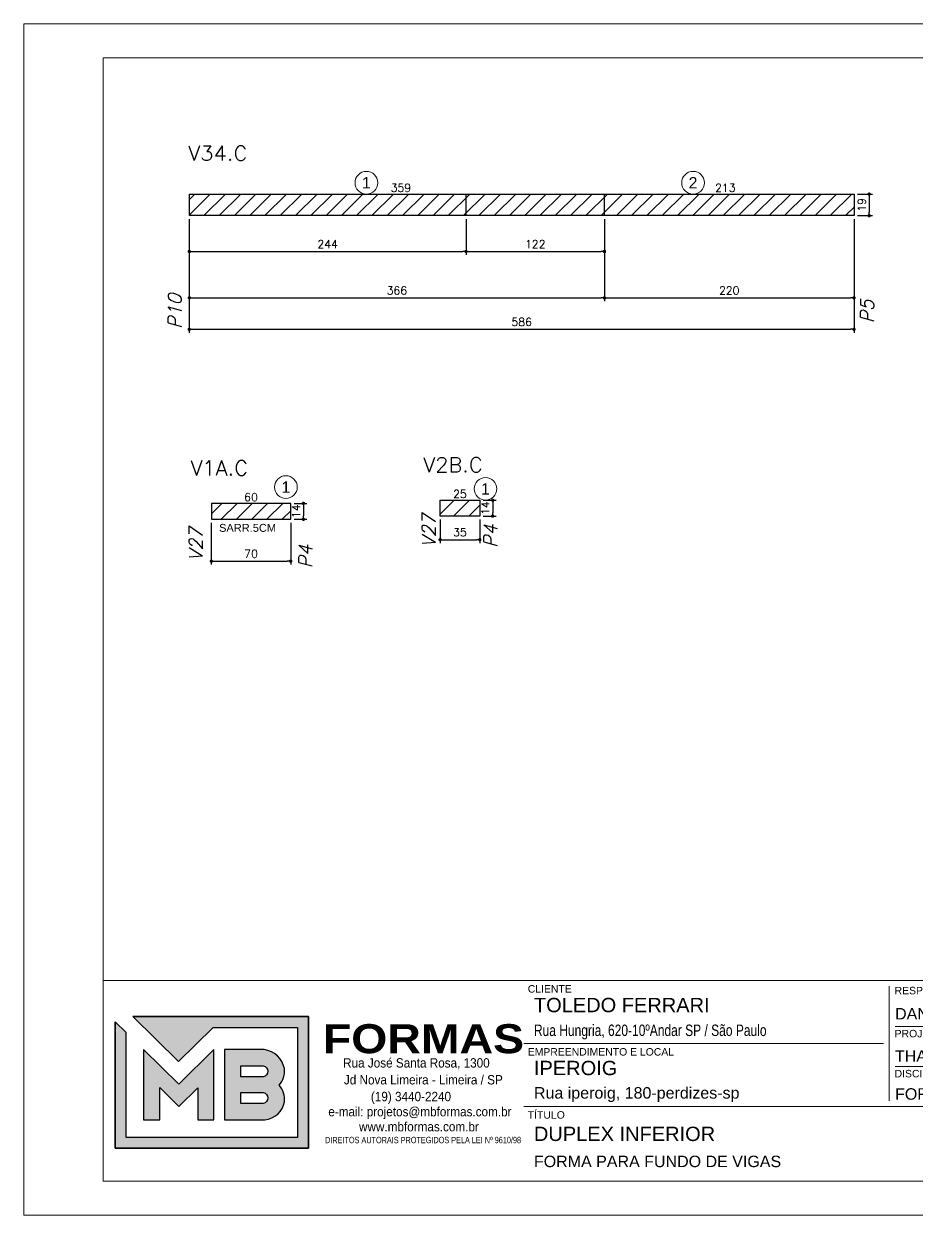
# Model space of a CAD drawing. Extents: x -20676 to 4767, y -817 to 14270.
# Drawn here: x -15921 to -15135, y 5232 to 6282 of the extents above; entities that cross this region are included whole.
import ezdxf
from ezdxf.enums import TextEntityAlignment as Align

# ---------------------------------------------------------------- set-up
doc = ezdxf.new("R2010")
doc.units = 0
doc.header["$PDMODE"] = 2
doc.header["$PDSIZE"] = 10
doc.layers.get('0').update_dxf_attribs({"lineweight": 13})
doc.layers.get('Defpoints').update_dxf_attribs({"lineweight": 13})
for name, color, linetype in [('Cota Sarrafo', 180, 'Continuous'), ('MB_LOGO', 254, 'Continuous'), ('Painéis', 200, 'Continuous'), ('TEXTO_GERAL', 7, 'Continuous')]:
    doc.layers.add(name, color=color, linetype=linetype)
for name, color, linetype, lineweight in [('cotas', 4, 'Continuous', 13), ('FOLHA MB', 7, 'Continuous', 13), ('REAPROVEITAMENTO', 1, 'Continuous', 13), ('Romaneio', 1, 'Continuous', 13), ('texto de viga', 7, 'Continuous', 13)]:
    doc.layers.add(name, color=color, linetype=linetype, lineweight=lineweight)
doc.styles.add('ARIAL', font='arial.ttf', dxfattribs={"oblique": 15, "height": 25})
doc.styles.add('MB_C01', font='arial.ttf', dxfattribs={"height": 1.3})
doc.styles.add('MB_C02', font='arial.ttf', dxfattribs={"height": 2})
doc.styles.add('MB_C03', font='arial.ttf', dxfattribs={"height": 2.5})
doc.styles.add('MB_C04', font='arial.ttf', dxfattribs={"height": 6})
doc.styles.add('MB_LOGO', font='ariblk.ttf', dxfattribs={"height": 75})
doc.styles.add('MB_TEXT', font='ARIALN.TTF', dxfattribs={"height": 10})
doc.styles.add('REGUA-120', font='ROMANS.shx', dxfattribs={"height": 15})
doc.styles.add('ROMANS', font='romans.shx')
doc.dimstyles.new('PAINEL', dxfattribs={"dimtxt": 7, "dimasz": 3, "dimexe": 3, "dimexo": 3, "dimgap": 3, "dimtad": 1, "dimdec": 1, "dimzin": 12, "dimdsep": 46, "dimtxsty": 'ROMANS', "dimblk": 'DOT', "dimcen": 0, "dimclrd": 4, "dimclre": 4, "dimclrt": 240, "dimadec": 1, "dimazin": 3, "dimtfac": 1, "dimtdec": 1, "dimtmove": 0, "dimatfit": 3, "dimfxl": 0, "dimtolj": 1, "dimtzin": 12, "dimarcsym": 0})
doc.dimstyles.new('projeto2', dxfattribs={"dimtxt": 7, "dimasz": 5, "dimexe": 1.25, "dimexo": 2.5, "dimgap": 2, "dimtad": 1, "dimdec": 1, "dimdsep": 46, "dimtxsty": 'ROMANS', "dimblk": 'OBLIQUE', "dimcen": 10, "dimdle": 1, "dimse1": 1, "dimse2": 1, "dimsd1": 1, "dimsd2": 1, "dimclrd": 256, "dimclre": 256, "dimclrt": 3, "dimadec": 0, "dimazin": 0, "dimtfac": 1, "dimtdec": 1, "dimtmove": 0, "dimatfit": 3, "dimldrblk": 'OBLIQUE', "dimfxl": 0, "dimlwd": -1, "dimlwe": -1, "dimarcsym": 0})

# ---------------------------------------------------------------- blocks, each defined once
blk = doc.blocks.new('LOGO2')
at = {"layer": 'MB_LOGO', "linetype": 'Continuous'}
h = blk.add_hatch(color=256, dxfattribs=at)
h.dxf.hatch_style = 1
h.set_gradient(color1=(242, 132, 69), color2=(247, 180, 141), rotation=90, tint=1)
h.paths.add_polyline_path([(7.48, 9.64), (10.45, 12.57), (17.71, 12.57), (17.71, 3.12), (2.97, 3.12), (2.97, 12.14), (2.04, 13.06), (2.04, 2.19), (18.64, 2.19), (18.64, 13.5), (3.56, 13.5)])
h = blk.add_hatch(color=256, dxfattribs=at)
h.dxf.hatch_style = 1
h.set_gradient(color1=(242, 132, 69), color2=(247, 180, 141), rotation=90, tint=1)
h.paths.add_polyline_path([(10.52, 4.64), (10.52, 10.66), (7.5, 7.68), (4.47, 10.66), (4.47, 4.64), (5.86, 4.64), (5.86, 7.4), (7.51, 5.78), (9.13, 7.37), (9.13, 4.64)])
h = blk.add_hatch(color=256, dxfattribs=at)
h.dxf.hatch_style = 1
h.set_gradient(color1=(242, 132, 69), color2=(247, 180, 141), rotation=90, tint=1)
h.paths.add_polyline_path([(11.42, 10.66), (11.42, 4.64), (14.89, 4.64, 0.350532), (16.57, 6.18, 0.219217), (16.12, 7.6, 0.21502), (16.57, 9.03, 0.319901), (14.85, 10.66)])
h.paths.add_polyline_path([(14.75, 8.33), (12.82, 8.33), (12.82, 9.26), (14.63, 9.26, -1)], flags=16)
h.paths.add_polyline_path([(14.75, 6.04), (12.82, 6.04), (12.82, 6.97), (14.63, 6.97, -1)], flags=16)
blk.add_lwpolyline([(3.56, 13.5), (18.64, 13.5), (18.64, 2.19), (2.04, 2.19), (2.04, 13.06)], dxfattribs=at)
at = {"layer": 'MB_LOGO', "color": 31, "linetype": 'Continuous', "true_color": 0xf7b48d}
for points in [[(10.45, 12.57), (17.71, 12.57), (17.71, 3.12), (2.97, 3.12), (2.97, 12.14), (2.04, 13.06), (2.04, 2.19), (18.64, 2.19), (18.64, 13.5), (3.56, 13.5), (7.48, 9.64)], [(4.47, 10.66), (4.47, 4.64), (5.86, 4.64), (5.86, 7.4), (7.51, 5.78), (9.13, 7.37), (9.13, 4.64), (10.52, 4.64), (10.52, 10.66), (7.5, 7.68)]]:
    blk.add_lwpolyline(points, close=True, dxfattribs=at)
for points in [[(16.57, 9.03, 0.319901), (14.85, 10.66), (11.42, 10.66), (11.42, 4.64), (14.89, 4.64, 0.350532), (16.57, 6.18, 0.219217), (16.12, 7.6, 0.21502)], [(12.82, 9.26), (14.75, 9.26, -0.880235), (14.75, 8.33), (12.82, 8.33)], [(12.82, 6.97), (14.75, 6.97, -0.880235), (14.75, 6.04), (12.82, 6.04)]]:
    blk.add_lwpolyline(points, format="xyb", close=True, dxfattribs=at)
at = {"layer": 'MB_LOGO', "color": 0, "linetype": 'Continuous', "style": 'MB_LOGO'}
blk.add_text('FORMAS', height=2.496, dxfattribs=at).set_placement((19.88, 10.35))
at = {"layer": 'MB_LOGO', "color": 0, "style": 'MB_TEXT', "width": 1.1}
for s, p in [('Rua José Santa Rosa, 1300', (21.62, 9.12)), ('Jd Nova Limeira - Limeira / SP', (21.69, 7.67)), ('(19) 3440-2240', (24.01, 6.23)), ('e-mail: projetos@mbformas.com.br', (20.35, 4.93)), ('www.mbformas.com.br', (22.99, 3.64))]:
    blk.add_text(s, height=0.7993, dxfattribs=at).set_placement(p)
at = {"layer": 'MB_LOGO', "color": 252, "style": 'MB_TEXT'}
blk.add_text('DIREITOS AUTORAIS PROTEGIDOS PELA LEI Nº 9610/98', height=0.546, dxfattribs=at).set_placement((20.07, 2.62))
blk = doc.blocks.new('A$Ceb89ac90')
at = {"color": 1}
for p, q in [((1086.3, 356.7), (70, 356.7)), ((763, 351.7), (763, 250.7)), ((919.6, 351.7), (919.6, 185)), ((1086.3, 356.7), (1086.3, 179.9)), ((1455, 356.7), (1086.3, 356.7)), ((1131.8, 185), (1131.8, 351.7)), ((1217.6, 351.7), (1217.6, 185)), ((1455, 331.5), (1086.3, 331.5)), ((914.6, 316.3), (768.1, 316.3)), ((1086.3, 316.3), (924.7, 316.3)), ((1455, 306.2), (1086.3, 306.2)), ((758, 301.2), (440.7, 301.2)), ((914.6, 281), (768.1, 281)), ((1086.3, 281), (924.7, 281)), ((1005.5, 275.9), (1005.5, 250.7)), ((1455, 281), (1086.3, 281)), ((1455, 255.7), (1086.3, 255.7)), ((914.6, 245.6), (440.7, 245.6)), ((1086.3, 245.6), (924.7, 245.6)), ((1005.5, 240.6), (1005.5, 185)), ((1455, 230.4), (1086.3, 230.4)), ((1455, 205.2), (1086.3, 205.2))]:
    blk.add_line(p, q, dxfattribs=at)
for points in [[(0, 1199.9), (0, 149.9), (1485, 149.9), (1485, 1199.9)], [(70, 1169.9), (70, 179.9), (1455, 179.9), (1455, 1169.9)]]:
    blk.add_lwpolyline(points, close=True, dxfattribs=at)
at = {"xscale": 10.25810868844649, "yscale": 10.25810868844649, "zscale": 10.25810868844649}
blk.add_blockref('LOGO2', (59.7, 186.5), dxfattribs=at)
at = {"color": 6, "style": 'MB_C01'}
for s, height, p in [('CLIENTE', 6.57, (444.3, 346.1)), ('RESPONSÁVEL TÉCNICO', 6.566, (767.7, 344.6)), ('FASE DO PROJETO', 6.566, (924.3, 344.6)), ('PROJETISTA', 6.57, (767.7, 306.7)), ('DATA', 6.57, (924.3, 306.7)), ('EMPREENDIMENTO E LOCAL', 6.566, (444.3, 290.6)), ('DISCIPLINA', 6.57, (767.7, 271.4)), ('ESCALA', 6.57, (924.3, 271.4)), ('COR', 6.57, (1010.1, 271.4)), ('TÍTULO', 6.57, (444.3, 235)), ('REVISÃO', 6.57, (924.3, 236.5)), ('FOLHA', 6.57, (1010.1, 236.5))]:
    blk.add_text(s, height=height, dxfattribs=at).set_placement(p)
at = {"color": 5, "style": 'MB_C02'}
for s, p in [('DANIEL RODRIGUES', (768.1, 322.4)), ('FORMA DE MADEIRA', (768.1, 251.7))]:
    blk.add_text(s, height=10.102, dxfattribs=at).set_placement(p)
at = {"color": 6, "style": 'MB_C01'}
for s, p in [('DESCRIÇÃO', (1250.5, 195.1)), ('REV. Nº', (1109, 195.1)), ('DATA', (1174.7, 195.1))]:
    blk.add_text(s, height=6.57, dxfattribs=at).set_placement(p, align=Align.MIDDLE_CENTER)
at = {"insert": (1275.3, 189.4), "char_height": 5.051, "width": 210.818, "attachment_point": 1, "style": 'MB_C04'}
blk.add_mtext('TOLEDO-IPEROIG-LO-DINF-FV-R00.DWG', dxfattribs=at)
at = {"color": 5}
for tag, p, height, style in [('REV_05', (1103.1, 338.1), 10.1, 'MB_C02'), ('DATA_REV_05', (1151.5, 337.9), 10.1, 'MB_C02'), ('INFO_REV_05', (1228.1, 337.9), 10.1, 'MB_C02'), ('CLIENTE', (449.7, 328.8), 12.6, 'MB_C03'), ('FASE', (924.6, 320.5), 10.1, 'MB_C02'), ('REV_04', (1103.1, 312.8), 10.1, 'MB_C02'), ('DATA_REV_04', (1151.5, 312.7), 10.1, 'MB_C02'), ('INFO_REV_04', (1228.1, 312.7), 10.1, 'MB_C02'), ('PROJETISTA', (768, 285.1), 10.1, 'MB_C02'), ('DATA', (924.6, 285.1), 10.1, 'MB_C02'), ('REV_03', (1103.1, 287.6), 10.1, 'MB_C02'), ('DATA_REV_03', (1151.5, 287.4), 10.1, 'MB_C02'), ('INFO_REV_03', (1228.1, 287.4), 10.1, 'MB_C02'), ('OBRA', (449.7, 273.3), 12.6, 'MB_C03'), ('REV_02', (1103.1, 262.3), 10.1, 'MB_C02'), ('DATA_REV_02', (1151.5, 262.1), 10.1, 'MB_C02'), ('INFO_REV_02', (1228.1, 262.1), 10.1, 'MB_C02'), ('ESC', (924.6, 251.8), 10.1, 'MB_C02'), ('COR', (1010.5, 251.8), 10.1, 'MB_C02'), ('REV_01', (1103.1, 237.1), 10.1, 'MB_C02'), ('DATA_REV_01', (1151.5, 236.9), 10.1, 'MB_C02'), ('INFO_REV_01', (1228.1, 236.9), 10.1, 'MB_C02'), ('PAVIMENTO', (449.7, 215.3), 12.6, 'MB_C03'), ('FL', (1018.1, 194.7), 30.3, 'MB_C04'), ('REV_00', (1103.1, 211.8), 10.1, 'MB_C02'), ('DATA_REV_00', (1151.5, 211.6), 10.1, 'MB_C02'), ('EMISSÃO_INICIAL', (1228.1, 211.6), 10.1, 'MB_C02'), ('REV', (944.1, 205), 12.6, 'MB_C03')]:
    blk.add_attdef(tag, p, '', height=height, dxfattribs=dict(at, style=style))
at = {"color": 6, "style": 'MB_C02'}
for tag, p in [('ENDEREÇO_CLIENTE', (449.7, 307.8)), ('ENDEREÇO_OBRA', (449.7, 252.7)), ('TIPO_DE_PROJETO', (449.7, 192.3))]:
    blk.add_attdef(tag, p, '', height=10.1, dxfattribs=at)
blk = doc.blocks.new('_Dot')
at = {"color": 0, "linetype": 'ByBlock', "lineweight": -2}
blk.add_line((-0.5, 0), (-1, 0), dxfattribs=at)
at = {"color": 0, "linetype": 'ByBlock', "const_width": 0.5}
blk.add_lwpolyline([(-0.25, 0, 1), (0.25, 0, 1)], format="xyb", close=True, dxfattribs=at)
blk = doc.blocks.new('*D1990')
at = {"layer": 'cotas', "color": 4, "lineweight": -2, "transparency": 16777216}
for p, q in [((-15775.5, 6110.2), (-15775.5, 6010)), ((-15189.5, 6110.2), (-15189.5, 6010)), ((-15772.5, 6013), (-15192.5, 6013))]:
    blk.add_line(p, q, dxfattribs=at)
at = {"layer": 'Defpoints', "color": 0, "transparency": 16777216}
for p in [(-15775.5, 6113.2), (-15189.5, 6113.2), (-15189.5, 6013)]:
    blk.add_point(p, dxfattribs=at)
at = {"layer": 'cotas', "color": 4, "lineweight": -2, "transparency": 16777216, "xscale": 3, "yscale": 3, "zscale": 3, "rotation": 180}
blk.add_blockref('_Dot', (-15775.5, 6013), dxfattribs=at)
at = {"layer": 'cotas', "color": 4, "lineweight": -2, "transparency": 16777216, "xscale": 3, "yscale": 3, "zscale": 3}
blk.add_blockref('_Dot', (-15189.5, 6013), dxfattribs=at)
at = {"layer": 'cotas', "color": 240, "transparency": 16777216, "insert": (-15482.5, 6019.5), "char_height": 7, "attachment_point": 5, "style": 'ROMANS'}
blk.add_mtext('\\A1;586', dxfattribs=at)
blk = doc.blocks.new('*D1991')
at = {"layer": 'cotas', "color": 4, "lineweight": -2, "transparency": 16777216}
for p, q in [((-15186.5, 6132.2), (-15173.1, 6132.2)), ((-15176.1, 6129.2), (-15176.1, 6116.2)), ((-15186.5, 6113.2), (-15173.1, 6113.2))]:
    blk.add_line(p, q, dxfattribs=at)
at = {"layer": 'Defpoints', "color": 0, "transparency": 16777216}
for p in [(-15189.5, 6132.2), (-15189.5, 6113.2), (-15176.1, 6113.2)]:
    blk.add_point(p, dxfattribs=at)
at = {"layer": 'cotas', "color": 4, "lineweight": -2, "transparency": 16777216, "xscale": 3, "yscale": 3, "zscale": 3}
for p, rotation in [((-15176.1, 6132.2), 90), ((-15176.1, 6113.2), 270)]:
    blk.add_blockref('_Dot', p, dxfattribs=dict(at, rotation=rotation))
at = {"layer": 'cotas', "color": 240, "transparency": 16777216, "insert": (-15182.6, 6122.7), "char_height": 7, "attachment_point": 5, "rotation": 90, "style": 'ROMANS'}
blk.add_mtext('\\A1;19', dxfattribs=at)
blk = doc.blocks.new('*D1992')
at = {"layer": 'cotas', "color": 4, "lineweight": -2, "transparency": 16777216}
for p, q in [((-15775.5, 6110.2), (-15775.5, 6078.6)), ((-15531.5, 6110.2), (-15531.5, 6078.6)), ((-15772.5, 6081.6), (-15534.5, 6081.6))]:
    blk.add_line(p, q, dxfattribs=at)
at = {"layer": 'Defpoints', "color": 0, "transparency": 16777216}
for p in [(-15775.5, 6113.2), (-15531.5, 6113.2), (-15531.5, 6081.6)]:
    blk.add_point(p, dxfattribs=at)
at = {"layer": 'cotas', "color": 4, "lineweight": -2, "transparency": 16777216, "xscale": 3, "yscale": 3, "zscale": 3, "rotation": 180}
blk.add_blockref('_Dot', (-15775.5, 6081.6), dxfattribs=at)
at = {"layer": 'cotas', "color": 4, "lineweight": -2, "transparency": 16777216, "xscale": 3, "yscale": 3, "zscale": 3}
blk.add_blockref('_Dot', (-15531.5, 6081.6), dxfattribs=at)
at = {"layer": 'cotas', "color": 240, "transparency": 16777216, "insert": (-15653.5, 6088.1), "char_height": 7, "attachment_point": 5, "style": 'ROMANS'}
blk.add_mtext('\\A1;244', dxfattribs=at)
blk = doc.blocks.new('*D1993')
at = {"layer": 'cotas', "color": 4, "lineweight": -2, "transparency": 16777216}
for p, q in [((-15531.5, 6110.2), (-15531.5, 6078.6)), ((-15409.5, 6110.2), (-15409.5, 6078.6)), ((-15528.5, 6081.6), (-15412.5, 6081.6))]:
    blk.add_line(p, q, dxfattribs=at)
at = {"layer": 'Defpoints', "color": 0, "transparency": 16777216}
for p in [(-15531.5, 6113.2), (-15409.5, 6113.2), (-15409.5, 6081.6)]:
    blk.add_point(p, dxfattribs=at)
at = {"layer": 'cotas', "color": 4, "lineweight": -2, "transparency": 16777216, "xscale": 3, "yscale": 3, "zscale": 3, "rotation": 180}
blk.add_blockref('_Dot', (-15531.5, 6081.6), dxfattribs=at)
at = {"layer": 'cotas', "color": 4, "lineweight": -2, "transparency": 16777216, "xscale": 3, "yscale": 3, "zscale": 3}
blk.add_blockref('_Dot', (-15409.5, 6081.6), dxfattribs=at)
at = {"layer": 'cotas', "color": 240, "transparency": 16777216, "insert": (-15470.5, 6088.1), "char_height": 7, "attachment_point": 5, "style": 'ROMANS'}
blk.add_mtext('\\A1;122', dxfattribs=at)
blk = doc.blocks.new('*D1994')
at = {"layer": 'cotas', "color": 4, "lineweight": -2, "transparency": 16777216}
for p, q in [((-15409.5, 6110.2), (-15409.5, 6037.7)), ((-15189.5, 6110.2), (-15189.5, 6037.7)), ((-15406.5, 6040.7), (-15192.5, 6040.7))]:
    blk.add_line(p, q, dxfattribs=at)
at = {"layer": 'Defpoints', "color": 0, "transparency": 16777216}
for p in [(-15409.5, 6113.2), (-15189.5, 6113.2), (-15189.5, 6040.7)]:
    blk.add_point(p, dxfattribs=at)
at = {"layer": 'cotas', "color": 4, "lineweight": -2, "transparency": 16777216, "xscale": 3, "yscale": 3, "zscale": 3, "rotation": 180}
blk.add_blockref('_Dot', (-15409.5, 6040.7), dxfattribs=at)
at = {"layer": 'cotas', "color": 4, "lineweight": -2, "transparency": 16777216, "xscale": 3, "yscale": 3, "zscale": 3}
blk.add_blockref('_Dot', (-15189.5, 6040.7), dxfattribs=at)
at = {"layer": 'cotas', "color": 240, "transparency": 16777216, "insert": (-15299.5, 6047.2), "char_height": 7, "attachment_point": 5, "style": 'ROMANS'}
blk.add_mtext('\\A1;220', dxfattribs=at)
blk = doc.blocks.new('*D1995')
at = {"layer": 'cotas', "color": 4, "lineweight": -2, "transparency": 16777216}
for p, q in [((-15775.5, 6110.2), (-15775.5, 6037.7)), ((-15409.5, 6110.2), (-15409.5, 6037.7)), ((-15772.5, 6040.7), (-15412.5, 6040.7))]:
    blk.add_line(p, q, dxfattribs=at)
at = {"layer": 'Defpoints', "color": 0, "transparency": 16777216}
for p in [(-15775.5, 6113.2), (-15409.5, 6113.2), (-15409.5, 6040.7)]:
    blk.add_point(p, dxfattribs=at)
at = {"layer": 'cotas', "color": 4, "lineweight": -2, "transparency": 16777216, "xscale": 3, "yscale": 3, "zscale": 3, "rotation": 180}
blk.add_blockref('_Dot', (-15775.5, 6040.7), dxfattribs=at)
at = {"layer": 'cotas', "color": 4, "lineweight": -2, "transparency": 16777216, "xscale": 3, "yscale": 3, "zscale": 3}
blk.add_blockref('_Dot', (-15409.5, 6040.7), dxfattribs=at)
at = {"layer": 'cotas', "color": 240, "transparency": 16777216, "insert": (-15592.5, 6047.2), "char_height": 7, "attachment_point": 5, "style": 'ROMANS'}
blk.add_mtext('\\A1;366', dxfattribs=at)
blk = doc.blocks.new('*D1996')
at = {"layer": 'Defpoints', "color": 0, "transparency": 16777216}
for p in [(-15768.5, 6132.2), (-15409.5, 6132.2), (-15409.5, 6132.2)]:
    blk.add_point(p, dxfattribs=at)
at = {"layer": 'Cota Sarrafo', "color": 3, "transparency": 16777216, "insert": (-15589, 6137.7), "char_height": 7, "attachment_point": 5, "style": 'ROMANS'}
blk.add_mtext('359', dxfattribs=at)
blk = doc.blocks.new('_OBLIQUE')
at = {"color": 0, "linetype": 'ByBlock', "lineweight": -2}
for p, q in [((0, 0), (-1, 0)), ((-0.5, -0.5), (0.5, 0.5))]:
    blk.add_line(p, q, dxfattribs=at)
blk = doc.blocks.new('*D1997')
at = {"layer": 'Defpoints', "color": 0, "transparency": 16777216}
for p in [(-15409.5, 6132.2), (-15196.5, 6132.2), (-15196.5, 6132.2)]:
    blk.add_point(p, dxfattribs=at)
at = {"layer": 'Cota Sarrafo', "color": 3, "transparency": 16777216, "insert": (-15303, 6137.7), "char_height": 7, "attachment_point": 5, "style": 'ROMANS'}
blk.add_mtext('213', dxfattribs=at)
blk = doc.blocks.new('*D2020')
at = {"layer": 'Defpoints', "color": 0, "transparency": 16777216}
for p in [(-15756.1, 5845.6), (-15686.1, 5845.6), (-15686.1, 5808.7)]:
    blk.add_point(p, dxfattribs=at)
at = {"layer": 'Painéis', "color": 4, "lineweight": -2, "transparency": 16777216}
for p, q in [((-15756.1, 5842.6), (-15756.1, 5805.7)), ((-15686.1, 5842.6), (-15686.1, 5805.7)), ((-15753.1, 5808.7), (-15689.1, 5808.7))]:
    blk.add_line(p, q, dxfattribs=at)
at = {"layer": 'Painéis', "color": 4, "lineweight": -2, "transparency": 16777216, "xscale": 3, "yscale": 3, "zscale": 3, "rotation": 180}
blk.add_blockref('_Dot', (-15756.1, 5808.7), dxfattribs=at)
at = {"layer": 'Painéis', "color": 4, "lineweight": -2, "transparency": 16777216, "xscale": 3, "yscale": 3, "zscale": 3}
blk.add_blockref('_Dot', (-15686.1, 5808.7), dxfattribs=at)
at = {"layer": 'Painéis', "color": 240, "transparency": 16777216, "insert": (-15721.1, 5815.2), "char_height": 7, "attachment_point": 5, "style": 'ROMANS'}
blk.add_mtext('\\A1;70', dxfattribs=at)
blk = doc.blocks.new('*D2021')
at = {"layer": 'Defpoints', "color": 0, "transparency": 16777216}
for p in [(-15686.1, 5859.6), (-15686.1, 5845.6), (-15674.9, 5845.6)]:
    blk.add_point(p, dxfattribs=at)
at = {"layer": 'Painéis', "color": 4, "lineweight": -2, "transparency": 16777216}
for p, q in [((-15683.1, 5859.6), (-15671.9, 5859.6)), ((-15674.9, 5856.6), (-15674.9, 5848.6)), ((-15683.1, 5845.6), (-15671.9, 5845.6))]:
    blk.add_line(p, q, dxfattribs=at)
at = {"layer": 'Painéis', "color": 4, "lineweight": -2, "transparency": 16777216, "xscale": 3, "yscale": 3, "zscale": 3}
for p, rotation in [((-15674.9, 5859.6), 90), ((-15674.9, 5845.6), 270)]:
    blk.add_blockref('_Dot', p, dxfattribs=dict(at, rotation=rotation))
at = {"layer": 'Painéis', "color": 240, "transparency": 16777216, "insert": (-15681.4, 5852.6), "char_height": 7, "attachment_point": 5, "rotation": 90, "style": 'ROMANS'}
blk.add_mtext('\\A1;14', dxfattribs=at)
blk = doc.blocks.new('*D2025')
at = {"layer": 'Defpoints', "color": 0, "transparency": 16777216}
for p in [(-15751.1, 5859.6), (-15691.1, 5859.6), (-15691.1, 5859.6)]:
    blk.add_point(p, dxfattribs=at)
at = {"layer": 'Cota Sarrafo', "color": 3, "transparency": 16777216, "insert": (-15721.1, 5865.1), "char_height": 7, "attachment_point": 5, "style": 'ROMANS'}
blk.add_mtext('60', dxfattribs=at)
blk = doc.blocks.new('*D2027')
at = {"layer": 'Defpoints', "color": 0, "transparency": 16777216}
for p in [(-15554.4, 5848.4), (-15519.4, 5848.4), (-15519.4, 5827.6)]:
    blk.add_point(p, dxfattribs=at)
at = {"layer": 'Painéis', "color": 4, "lineweight": -2, "transparency": 16777216}
for p, q in [((-15554.4, 5845.4), (-15554.4, 5824.6)), ((-15519.4, 5845.4), (-15519.4, 5824.6)), ((-15551.4, 5827.6), (-15522.4, 5827.6))]:
    blk.add_line(p, q, dxfattribs=at)
at = {"layer": 'Painéis', "color": 4, "lineweight": -2, "transparency": 16777216, "xscale": 3, "yscale": 3, "zscale": 3, "rotation": 180}
blk.add_blockref('_Dot', (-15554.4, 5827.6), dxfattribs=at)
at = {"layer": 'Painéis', "color": 4, "lineweight": -2, "transparency": 16777216, "xscale": 3, "yscale": 3, "zscale": 3}
blk.add_blockref('_Dot', (-15519.4, 5827.6), dxfattribs=at)
at = {"layer": 'Painéis', "color": 240, "transparency": 16777216, "insert": (-15536.9, 5834.1), "char_height": 7, "attachment_point": 5, "style": 'ROMANS'}
blk.add_mtext('\\A1;35', dxfattribs=at)
blk = doc.blocks.new('*D2028')
at = {"layer": 'Defpoints', "color": 0, "transparency": 16777216}
for p in [(-15519.4, 5862.4), (-15519.4, 5848.4), (-15508, 5848.4)]:
    blk.add_point(p, dxfattribs=at)
at = {"layer": 'Painéis', "color": 4, "lineweight": -2, "transparency": 16777216}
for p, q in [((-15516.4, 5862.4), (-15505, 5862.4)), ((-15508, 5859.4), (-15508, 5851.4)), ((-15516.4, 5848.4), (-15505, 5848.4))]:
    blk.add_line(p, q, dxfattribs=at)
at = {"layer": 'Painéis', "color": 4, "lineweight": -2, "transparency": 16777216, "xscale": 3, "yscale": 3, "zscale": 3}
for p, rotation in [((-15508, 5862.4), 90), ((-15508, 5848.4), 270)]:
    blk.add_blockref('_Dot', p, dxfattribs=dict(at, rotation=rotation))
at = {"layer": 'Painéis', "color": 240, "transparency": 16777216, "insert": (-15514.5, 5855.4), "char_height": 7, "attachment_point": 5, "rotation": 90, "style": 'ROMANS'}
blk.add_mtext('\\A1;14', dxfattribs=at)
blk = doc.blocks.new('*D2029')
at = {"layer": 'Defpoints', "color": 0, "transparency": 16777216}
for p in [(-15549.4, 5862.4), (-15524.4, 5862.4), (-15524.4, 5862.4)]:
    blk.add_point(p, dxfattribs=at)
at = {"layer": 'Cota Sarrafo', "color": 3, "transparency": 16777216, "insert": (-15536.9, 5867.9), "char_height": 7, "attachment_point": 5, "style": 'ROMANS'}
blk.add_mtext('25', dxfattribs=at)

msp = doc.modelspace()

# ---------------------------------------------------------------- hatches: boundary and pattern name
at = {"layer": 'REAPROVEITAMENTO'}
h = msp.add_hatch(dxfattribs=at)
h.set_pattern_fill('ANSI31', color=256, scale=3, style=0)
h.paths.add_polyline_path([(-15775.47, 6132.21), (-15189.47, 6132.21), (-15189.47, 6113.21), (-15775.47, 6113.21)])
h = msp.add_hatch(dxfattribs=at)
h.set_pattern_fill('ANSI31', color=256, scale=3, style=0)
h.paths.add_polyline_path([(-15686.05, 5859.58), (-15756.05, 5859.58), (-15756.05, 5845.58), (-15686.05, 5845.58)])
h = msp.add_hatch(dxfattribs=at)
h.set_pattern_fill('ANSI31', color=256, scale=3, style=0)
h.paths.add_polyline_path([(-15554.41, 5862.39), (-15519.41, 5862.39), (-15519.41, 5848.39), (-15554.41, 5848.39)])

# ---------------------------------------------------------------- linework, layer by layer
at = {"layer": 'Painéis', "color": 6}
for p, q in [((-15531.47, 6113.21), (-15531.47, 6132.21)), ((-15409.47, 6113.21), (-15409.47, 6132.21))]:
    msp.add_line(p, q, dxfattribs=at)
for points in [[(-15775.47, 6132.21), (-15189.47, 6132.21), (-15189.47, 6113.21), (-15775.47, 6113.21)], [(-15686.05, 5859.58), (-15756.05, 5859.58), (-15756.05, 5845.58), (-15686.05, 5845.58)], [(-15554.41, 5862.39), (-15519.41, 5862.39), (-15519.41, 5848.39), (-15554.41, 5848.39)]]:
    msp.add_lwpolyline(points, close=True, dxfattribs=at)
at = {"layer": 'Romaneio'}
for centre in [(-15619.41, 6142.21), (-15331.39, 6142.21), (-15690.34, 5873.97), (-15514.41, 5872.39)]:
    msp.add_circle(centre, 10, dxfattribs=at)

# ---------------------------------------------------------------- block references
ref = msp.add_blockref('A$Ceb89ac90', (-15921.4, 5082.32))
ref.add_attrib('INFO_REV_01', '---', (-14693.27, 5319.21), dxfattribs={"color": 5, "height": 10.102, "style": 'MB_C02'})
ref.add_attrib('DATA_REV_01', '--', (-14769.86, 5319.21), dxfattribs={"color": 5, "height": 10.102, "style": 'MB_C02'})
ref.add_attrib('REV_01', '-', (-14818.25, 5319.38), dxfattribs={"color": 5, "height": 10.1, "style": 'MB_C02'})
ref.add_attrib('EMISSÃO_INICIAL', 'EMISSÃO INICIAL', (-14693.27, 5293.96), dxfattribs={"color": 5, "height": 10.102, "style": 'MB_C02'})
ref.add_attrib('DATA_REV_00', '15/05/23', (-14769.86, 5293.96), dxfattribs={"color": 5, "height": 10.102, "style": 'MB_C02'})
ref.add_attrib('REV_00', '00', (-14818.25, 5294.12), dxfattribs={"color": 5, "height": 10.102, "style": 'MB_C02'})
ref.add_attrib('FL', '15', (-14903.31, 5277), dxfattribs={"color": 5, "height": 30.306, "style": 'MB_C04'})
ref.add_attrib('REV', '00', (-14977.29, 5287.35), dxfattribs={"color": 5, "height": 12.628, "style": 'MB_C03'})
ref.add_attrib('COR', 's/c', (-14910.92, 5334.09), dxfattribs={"color": 5, "height": 10.102, "style": 'MB_C02'})
ref.add_attrib('ESC', '1:50', (-14996.83, 5334.09), dxfattribs={"color": 5, "height": 10.102, "style": 'MB_C02'})
ref.add_attrib('FASE', 'LIBERADO PARA OBRA', (-14996.83, 5402.78), dxfattribs={"color": 5, "height": 10.102, "style": 'MB_C02'})
ref.add_attrib('DATA', '15/05/2023', (-14996.83, 5367.43), dxfattribs={"color": 5, "height": 10.102, "style": 'MB_C02'})
ref.add_attrib('PROJETISTA', 'THAÍS-RUAN', (-15153.41, 5367.43), dxfattribs={"color": 5, "height": 10.102, "style": 'MB_C02'})
ref.add_attrib('TIPO_DE_PROJETO', 'FORMA PARA FUNDO DE VIGAS', (-15471.67, 5274.6), dxfattribs={"color": 6, "height": 10.102, "style": 'MB_C02'})
ref.add_attrib('PAVIMENTO', 'DUPLEX INFERIOR', (-15471.67, 5297.62), dxfattribs={"color": 5, "height": 12.6276, "style": 'MB_C03'})
ref.add_attrib('ENDEREÇO_OBRA', 'Rua iperoig, 180-perdizes-sp', (-15471.67, 5335.01), dxfattribs={"color": 6, "height": 10.102, "style": 'MB_C02'})
ref.add_attrib('OBRA', 'IPEROIG', (-15471.67, 5355.66), dxfattribs={"color": 5, "height": 12.628, "style": 'MB_C03'})
ref.add_attrib('ENDEREÇO_CLIENTE', 'Rua Hungria, 620-10ºAndar SP / São Paulo', (-15471.67, 5390.15), dxfattribs={"color": 6, "height": 10.102, "style": 'MB_C02', "width": 0.75})
ref.add_attrib('CLIENTE', 'TOLEDO FERRARI', (-15471.67, 5411.16), dxfattribs={"color": 5, "height": 12.6276, "style": 'MB_C03'})

# ---------------------------------------------------------------- texts
at = {"layer": 'FOLHA MB', "color": 1, "style": 'ARIAL'}
msp.add_text('SARR.5CM', height=6.959, dxfattribs=at).set_placement((-15749.25, 5834.55))
at = {"layer": 'Romaneio', "color": 7, "style": 'ARIAL'}
for s, p in [('1', (-15619.41, 6142.21)), ('2', (-15331.39, 6142.21)), ('1', (-15690.34, 5873.97)), ('1', (-15514.41, 5872.39))]:
    msp.add_text(s, height=10, dxfattribs=at).set_placement(p, align=Align.MIDDLE_CENTER)
at = {"layer": 'texto de viga', "color": 215, "style": 'REGUA-120', "oblique": 15}
for s, p in [('P10', (-15782.39, 6013.5)), ('P5', (-15172.02, 6018.48)), ('V27', (-15558.59, 5820.85)), ('V27', (-15763.81, 5808.93)), ('P4', (-15504.14, 5820.41)), ('P4', (-15667.15, 5802.43))]:
    msp.add_text(s, height=11.752, rotation=90, dxfattribs=at).set_placement(p)
at = {"layer": 'TEXTO_GERAL', "style": 'REGUA-120', "width": 1.05}
for s, p in [('V34.C', (-15776.4, 6161.67)), ('V1A.C', (-15774.55, 5884.29)), ('V2B.C', (-15569.33, 5887.11))]:
    msp.add_text(s, height=13, dxfattribs=at).set_placement(p)

# ---------------------------------------------------------------- dimensions: what is measured, and where the dimension line sits
at = {"layer": 'Cota Sarrafo'}
for base, p1, p2, picture, middle in [((-15409.47, 6132.21), (-15768.47, 6132.21), (-15409.47, 6132.21), '*D1996', (-15588.97, 6137.71)), ((-15196.47, 6132.21), (-15409.47, 6132.21), (-15196.47, 6132.21), '*D1997', (-15302.97, 6137.71)), ((-15691.05, 5859.58), (-15751.05, 5859.58), (-15691.05, 5859.58), '*D2025', (-15721.05, 5865.08)), ((-15524.41, 5862.39), (-15549.41, 5862.39), (-15524.41, 5862.39), '*D2029', (-15536.91, 5867.89))]:
    dim = msp.add_linear_dim(base=base, p1=p1, p2=p2, dimstyle='projeto2', dxfattribs=at)
    dim.commit()
    dim.dimension.update_dxf_attribs({"geometry": picture, "text_midpoint": middle})
at = {"layer": 'cotas', "color": 6}
dim = msp.add_linear_dim(base=(-15176.06, 6113.21), p1=(-15189.47, 6132.21), p2=(-15189.47, 6113.21), angle=90, dimstyle='PAINEL', override={"dimarcsym": 2}, dxfattribs=at)
dim.commit()
dim.dimension.update_dxf_attribs({"geometry": '*D1991', "text_midpoint": (-15182.56, 6122.71)})
dim = msp.add_linear_dim(base=(-15189.47, 6013), p1=(-15775.47, 6113.21), p2=(-15189.47, 6113.21), dimstyle='PAINEL', override={"dimarcsym": 2}, dxfattribs=at)
dim.commit()
dim.dimension.update_dxf_attribs({"geometry": '*D1990', "text_midpoint": (-15482.47, 6013), "dimtype": 160})
for base, p1, p2, picture, middle in [((-15531.47, 6081.65), (-15775.47, 6113.21), (-15531.47, 6113.21), '*D1992', (-15653.47, 6088.15)), ((-15409.47, 6040.69), (-15775.47, 6113.21), (-15409.47, 6113.21), '*D1995', (-15592.47, 6047.19)), ((-15409.47, 6081.65), (-15531.47, 6113.21), (-15409.47, 6113.21), '*D1993', (-15470.47, 6088.15)), ((-15189.47, 6040.69), (-15409.47, 6113.21), (-15189.47, 6113.21), '*D1994', (-15299.47, 6047.19))]:
    dim = msp.add_linear_dim(base=base, p1=p1, p2=p2, dimstyle='PAINEL', override={"dimarcsym": 2}, dxfattribs=at)
    dim.commit()
    dim.dimension.update_dxf_attribs({"geometry": picture, "text_midpoint": middle})
at = {"layer": 'Painéis', "color": 6}
for base, p1, p2, picture, middle in [((-15674.9, 5845.58), (-15686.05, 5859.58), (-15686.05, 5845.58), '*D2021', (-15674.9, 5852.58)), ((-15508.04, 5848.39), (-15519.41, 5862.39), (-15519.41, 5848.39), '*D2028', (-15508.04, 5855.39))]:
    dim = msp.add_linear_dim(base=base, p1=p1, p2=p2, angle=90, dimstyle='PAINEL', override={"dimarcsym": 2}, dxfattribs=at)
    dim.commit()
    dim.dimension.update_dxf_attribs({"geometry": picture, "text_midpoint": middle, "dimtype": 160})
for base, p1, p2, picture, middle in [((-15686.05, 5808.69), (-15756.05, 5845.58), (-15686.05, 5845.58), '*D2020', (-15721.05, 5815.19)), ((-15519.41, 5827.6), (-15554.41, 5848.39), (-15519.41, 5848.39), '*D2027', (-15536.91, 5834.1))]:
    dim = msp.add_linear_dim(base=base, p1=p1, p2=p2, dimstyle='PAINEL', override={"dimarcsym": 2}, dxfattribs=at)
    dim.commit()
    dim.dimension.update_dxf_attribs({"geometry": picture, "text_midpoint": middle})

doc.saveas('drawing.dxf')
